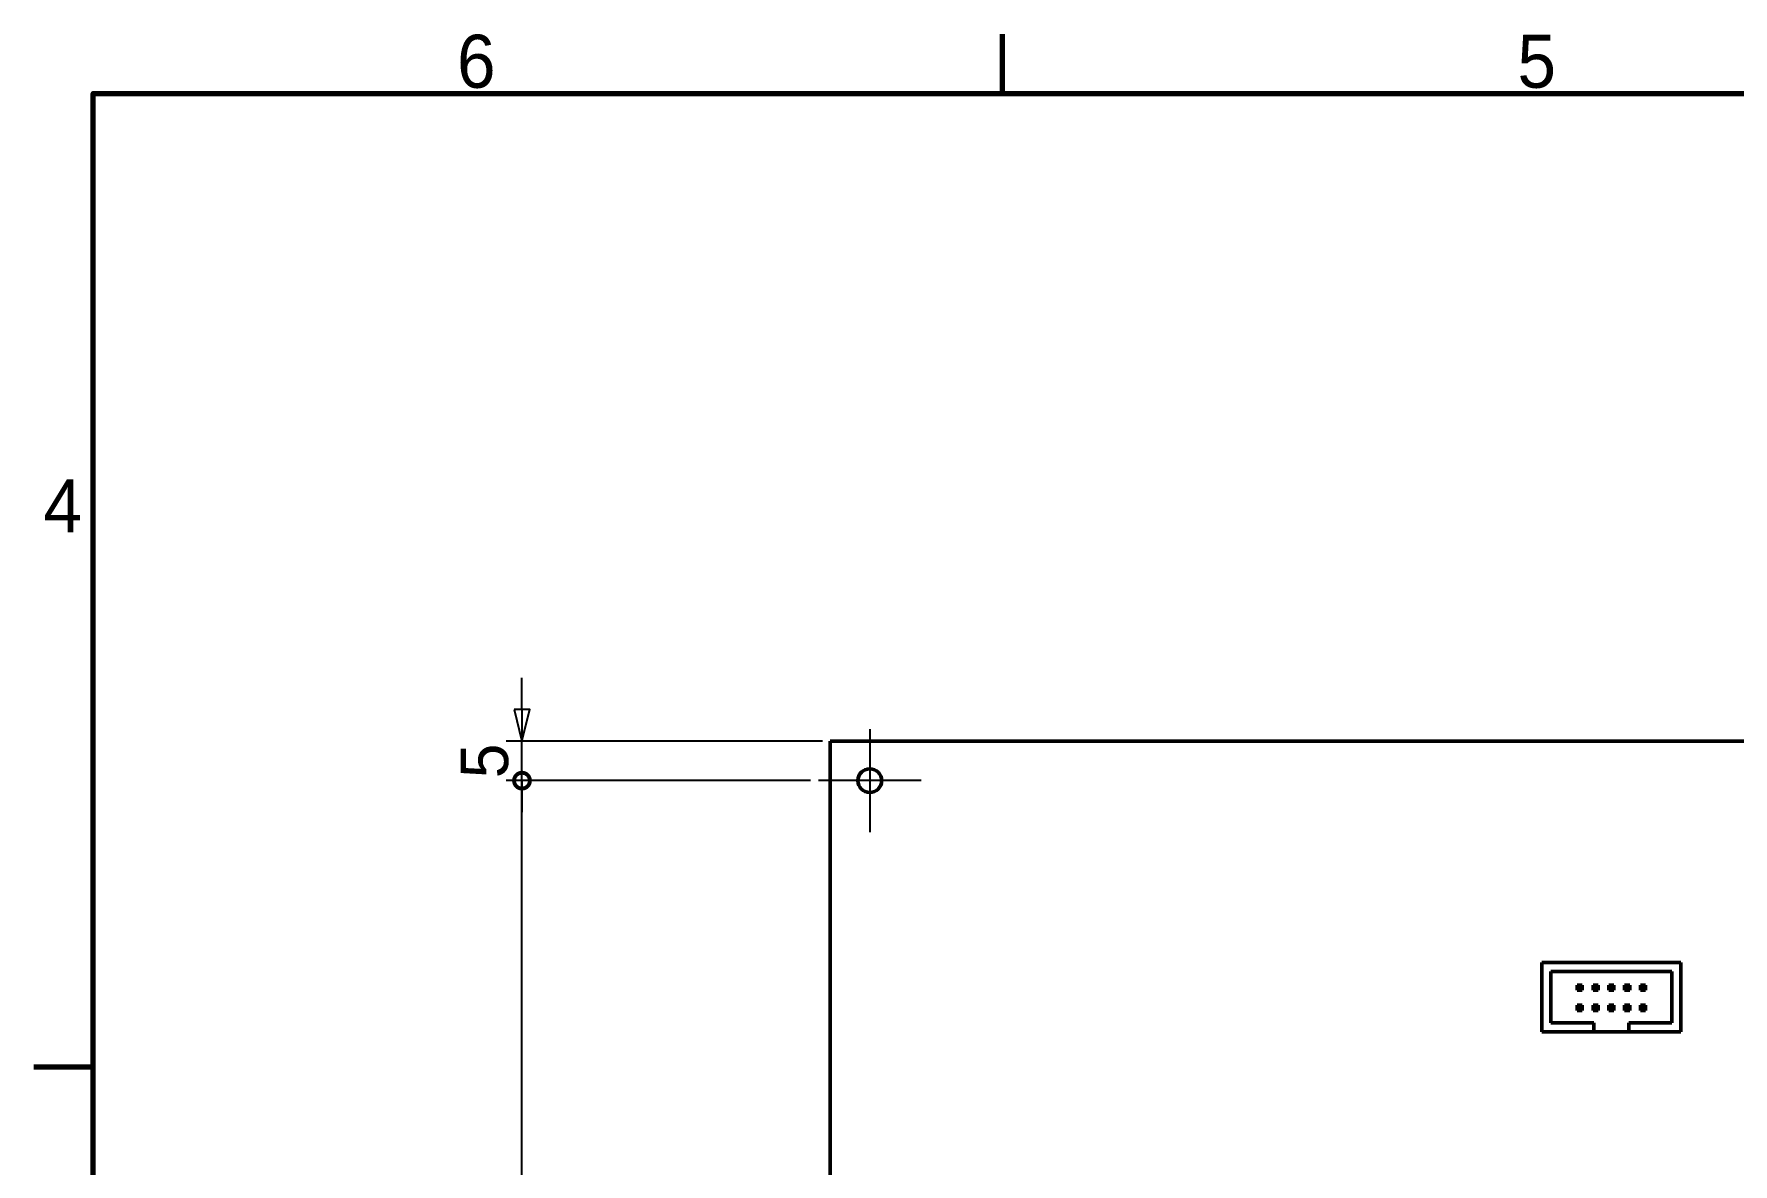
# Model space of a CAD drawing. Header units: millimetres. Extents: x 845 to 2568, y -211 to 570.
# Drawn here: x 856.9 to 1071.8, y 415.3 to 558.3 of the extents above; entities that cross this region are included whole.
import ezdxf

# ---------------------------------------------------------------- set-up
doc = ezdxf.new("R2010")
doc.units = ezdxf.units.MM
doc.header["$LTSCALE"] = 2
doc.layers.get('0').update_dxf_attribs({"lineweight": 25})
for name, color, linetype, lineweight in [('경계(ISO)', 7, 'Continuous', 70), ('외형선(ISO)', 7, 'Continuous', 50), ('중심 표식(ISO)', 7, 'Continuous', 25), ('치수(ISO)', 7, 'Continuous', 25)]:
    doc.layers.add(name, color=color, linetype=linetype, lineweight=lineweight)
doc.styles.get("Standard").update_dxf_attribs({"font": ''})
doc.styles.add('레이블 문자 (JIS)', font='')
doc.styles.get('Standard').set_extended_font_data('Gulim')
doc.styles.get('레이블 문자 (JIS)').set_extended_font_data('Gulim')
doc.dimstyles.new('복사 대상기본값 (JIS)', dxfattribs={"dimscale": 2, "dimtxt": 3, "dimasz": 2, "dimexe": 1, "dimexo": 0.5, "dimgap": 0.8, "dimtad": 1, "dimdsep": 46, "dimtxsty": '레이블 문자 (JIS)', "dimblk": 'Filled-1', "dimcen": 0.09, "dimdle": 10, "dimclrd": 256, "dimclre": 256, "dimclrt": 256, "dimazin": 2, "dimtfac": 0.666667, "dimtmove": 0, "dimatfit": 3, "dimldrblk": 'OPEN', "dimfxl": 1, "dimtolj": 1, "dimtzin": 0, "dimlwd": -1, "dimlwe": -1, "dimarcsym": 0})

# ---------------------------------------------------------------- blocks, each defined once
blk = doc.blocks.new('_DotSmall')
at = {"color": 0, "linetype": 'ByBlock', "const_width": 0.5}
blk.add_lwpolyline([(-0.0625, 0, 1), (0.0625, 0, 1)], format="xyb", close=True, dxfattribs=at)
blk = doc.blocks.new('*D19')
at = {"layer": 'Defpoints', "color": 0}
for p in [(918.59, 463.84), (956.09, 463.84), (956.09, 323.84)]:
    blk.add_point(p, dxfattribs=at)
at = {"layer": '치수(ISO)'}
for p, q in [((955.09, 463.84), (916.59, 463.84)), ((918.59, 323.84), (918.59, 463.84)), ((955.09, 323.84), (916.59, 323.84))]:
    blk.add_line(p, q, dxfattribs=at)
at = {"layer": '치수(ISO)', "linetype": 'ByBlock', "xscale": 4, "yscale": 4, "zscale": 4}
for p, rotation in [((918.59, 463.84), 90), ((918.59, 323.84), 270)]:
    blk.add_blockref('_DotSmall', p, dxfattribs=dict(at, rotation=rotation))
at = {"layer": '치수(ISO)', "insert": (910.82, 393.86), "char_height": 6, "attachment_point": 2, "rotation": 90, "style": '레이블 문자 (JIS)'}
blk.add_mtext('\\A1;140', dxfattribs=at)
blk = doc.blocks.new('_Open')
at = {"color": 0, "linetype": 'ByBlock', "lineweight": -2}
for p, q in [((-1, 0.167), (0, 0)), ((-1, -0.167), (0, 0)), ((0, 0), (-1, 0))]:
    blk.add_line(p, q, dxfattribs=at)
blk = doc.blocks.new('Filled-1')
at = {"color": 0}
for p, q in [((0, 0), (-1, 0.25)), ((-1, 0.25), (-1, -0.25)), ((-1, 0), (0, 0)), ((-1, -0.25), (0, 0))]:
    blk.add_line(p, q, dxfattribs=at)
at = {"color": 0, "flags": 128}
blk.add_lwpolyline([(-1, -0.25), (0, 0), (-1, 0.25), (-1, -0.25)], dxfattribs=at)
at = {"color": 0}
blk.add_solid([(-1, -0.25), (0, 0), (-1, 0.25), (-1, -0.25)], dxfattribs=at)
blk = doc.blocks.new('*D20')
at = {"layer": 'Defpoints', "color": 0}
for p in [(918.59, 468.84), (957.59, 468.84), (956.09, 463.84)]:
    blk.add_point(p, dxfattribs=at)
at = {"layer": '치수(ISO)'}
for p, q in [((918.59, 472.84), (918.59, 476.84)), ((956.59, 468.84), (916.59, 468.84)), ((918.59, 463.84), (918.59, 468.84)), ((955.09, 463.84), (916.59, 463.84)), ((918.59, 463.84), (918.59, 459.84))]:
    blk.add_line(p, q, dxfattribs=at)
at = {"layer": '치수(ISO)', "linetype": 'ByBlock', "xscale": 4, "yscale": 4, "zscale": 4}
for name, p, rotation in [('Filled-1', (918.59, 468.84), 270), ('_DotSmall', (918.59, 463.84), 90)]:
    blk.add_blockref(name, p, dxfattribs=dict(at, rotation=rotation))
at = {"layer": '치수(ISO)', "insert": (910.84, 466.34), "char_height": 6, "attachment_point": 2, "rotation": 90, "style": '레이블 문자 (JIS)'}
blk.add_mtext('\\A1;5', dxfattribs=at)
blk = doc.blocks.new('경계 Default Border')
at = {"layer": '경계(ISO)'}
for p, q in [((70, 287), (70, 290.9)), ((10, 222.75), (6.1, 222.75))]:
    blk.add_line(p, q, dxfattribs=at)
at = {"layer": '경계(ISO)', "flags": 128}
blk.add_lwpolyline([(10, 10), (10, 287), (410, 287), (410, 10), (10, 10)], dxfattribs=at)
at = {"layer": '경계(ISO)', "char_height": 3.5, "attachment_point": 7}
for s, insert in [('6', (34.01, 287.32)), ('5', (103.98, 287.32)), ('4', (6.73, 258.04))]:
    blk.add_mtext(s, dxfattribs=dict(at, insert=insert))

msp = doc.modelspace()

# ---------------------------------------------------------------- linework, layer by layer
at = {"layer": '외형선(ISO)'}
for p, q in [((1177.5856, 468.8449), (957.5856, 468.8449)), ((957.5856, 468.8449), (957.5856, 318.8449)), ((1065.2056, 440.8449), (1047.5856, 440.8449)), ((1047.5856, 440.8449), (1047.5856, 432.0449)), ((1065.2056, 432.0449), (1065.2056, 440.8449)), ((1048.7356, 439.6949), (1064.0556, 439.6949)), ((1048.7356, 433.1949), (1048.7356, 439.6949)), ((1064.0556, 439.6949), (1064.0556, 433.1949)), ((1052.0756, 437.7999), (1052.0756, 437.9599)), ((1052.0756, 437.9599), (1052.7156, 437.9599)), ((1052.0756, 437.4799), (1052.0756, 437.7999)), ((1052.0756, 437.7999), (1052.7156, 437.7999)), ((1052.0756, 437.4799), (1052.0756, 437.3199)), ((1052.0756, 437.4799), (1052.7156, 437.4799)), ((1052.0756, 437.3199), (1052.7156, 437.3199)), ((1052.7156, 437.7999), (1052.7156, 437.9599)), ((1052.7156, 437.4799), (1052.7156, 437.7999)), ((1052.7156, 437.3199), (1052.7156, 437.4799)), ((1054.0756, 437.7999), (1054.0756, 437.9599)), ((1054.0756, 437.9599), (1054.7156, 437.9599)), ((1054.0756, 437.4799), (1054.0756, 437.7999)), ((1054.0756, 437.7999), (1054.7156, 437.7999)), ((1054.0756, 437.4799), (1054.0756, 437.3199)), ((1054.0756, 437.4799), (1054.7156, 437.4799)), ((1054.0756, 437.3199), (1054.7156, 437.3199)), ((1054.7156, 437.7999), (1054.7156, 437.9599)), ((1054.7156, 437.4799), (1054.7156, 437.7999)), ((1054.7156, 437.3199), (1054.7156, 437.4799)), ((1056.0756, 437.7999), (1056.0756, 437.9599)), ((1056.0756, 437.9599), (1056.7156, 437.9599)), ((1056.0756, 437.4799), (1056.0756, 437.7999)), ((1056.0756, 437.7999), (1056.7156, 437.7999)), ((1056.0756, 437.4799), (1056.0756, 437.3199)), ((1056.0756, 437.4799), (1056.7156, 437.4799)), ((1056.0756, 437.3199), (1056.7156, 437.3199)), ((1056.7156, 437.7999), (1056.7156, 437.9599)), ((1056.7156, 437.4799), (1056.7156, 437.7999)), ((1056.7156, 437.3199), (1056.7156, 437.4799)), ((1058.0756, 437.7999), (1058.0756, 437.9599)), ((1058.0756, 437.9599), (1058.7156, 437.9599)), ((1058.0756, 437.4799), (1058.0756, 437.7999)), ((1058.0756, 437.7999), (1058.7156, 437.7999)), ((1058.0756, 437.4799), (1058.0756, 437.3199)), ((1058.0756, 437.4799), (1058.7156, 437.4799)), ((1058.0756, 437.3199), (1058.7156, 437.3199)), ((1058.7156, 437.7999), (1058.7156, 437.9599)), ((1058.7156, 437.4799), (1058.7156, 437.7999)), ((1058.7156, 437.3199), (1058.7156, 437.4799)), ((1060.0756, 437.7999), (1060.0756, 437.9599)), ((1060.0756, 437.9599), (1060.7156, 437.9599)), ((1060.0756, 437.4799), (1060.0756, 437.7999)), ((1060.0756, 437.7999), (1060.7156, 437.7999)), ((1060.0756, 437.4799), (1060.0756, 437.3199)), ((1060.0756, 437.4799), (1060.7156, 437.4799)), ((1060.0756, 437.3199), (1060.7156, 437.3199)), ((1060.7156, 437.7999), (1060.7156, 437.9599)), ((1060.7156, 437.4799), (1060.7156, 437.7999)), ((1060.7156, 437.3199), (1060.7156, 437.4799)), ((1052.0756, 435.4199), (1052.7156, 435.4199)), ((1052.0756, 435.2599), (1052.0756, 435.4199)), ((1052.0756, 435.2599), (1052.0756, 434.9399)), ((1052.0756, 435.2599), (1052.7156, 435.2599)), ((1052.0756, 434.9399), (1052.0756, 434.7799)), ((1052.0756, 434.9399), (1052.7156, 434.9399)), ((1052.0756, 434.7799), (1052.7156, 434.7799)), ((1052.7156, 435.2599), (1052.7156, 435.4199)), ((1052.7156, 434.9399), (1052.7156, 435.2599)), ((1052.7156, 434.7799), (1052.7156, 434.9399)), ((1054.0756, 435.4199), (1054.7156, 435.4199)), ((1054.0756, 435.2599), (1054.0756, 435.4199)), ((1054.0756, 435.2599), (1054.0756, 434.9399)), ((1054.0756, 435.2599), (1054.7156, 435.2599)), ((1054.0756, 434.9399), (1054.0756, 434.7799)), ((1054.0756, 434.9399), (1054.7156, 434.9399)), ((1054.0756, 434.7799), (1054.7156, 434.7799)), ((1054.7156, 435.2599), (1054.7156, 435.4199)), ((1054.7156, 434.9399), (1054.7156, 435.2599)), ((1054.7156, 434.7799), (1054.7156, 434.9399)), ((1056.0756, 435.4199), (1056.7156, 435.4199)), ((1056.0756, 435.2599), (1056.0756, 435.4199)), ((1056.0756, 435.2599), (1056.0756, 434.9399)), ((1056.0756, 435.2599), (1056.7156, 435.2599)), ((1056.0756, 434.9399), (1056.0756, 434.7799)), ((1056.0756, 434.9399), (1056.7156, 434.9399)), ((1056.0756, 434.7799), (1056.7156, 434.7799)), ((1056.7156, 435.2599), (1056.7156, 435.4199)), ((1056.7156, 434.9399), (1056.7156, 435.2599)), ((1056.7156, 434.7799), (1056.7156, 434.9399)), ((1058.0756, 435.4199), (1058.7156, 435.4199)), ((1058.0756, 435.2599), (1058.0756, 435.4199)), ((1058.0756, 435.2599), (1058.0756, 434.9399)), ((1058.0756, 435.2599), (1058.7156, 435.2599)), ((1058.0756, 434.9399), (1058.0756, 434.7799)), ((1058.0756, 434.9399), (1058.7156, 434.9399)), ((1058.0756, 434.7799), (1058.7156, 434.7799)), ((1058.7156, 435.2599), (1058.7156, 435.4199)), ((1058.7156, 434.9399), (1058.7156, 435.2599)), ((1058.7156, 434.7799), (1058.7156, 434.9399)), ((1060.0756, 435.4199), (1060.7156, 435.4199)), ((1060.0756, 435.2599), (1060.0756, 435.4199)), ((1060.0756, 435.2599), (1060.0756, 434.9399)), ((1060.0756, 435.2599), (1060.7156, 435.2599)), ((1060.0756, 434.9399), (1060.0756, 434.7799)), ((1060.0756, 434.9399), (1060.7156, 434.9399)), ((1060.0756, 434.7799), (1060.7156, 434.7799)), ((1060.7156, 435.2599), (1060.7156, 435.4199)), ((1060.7156, 434.9399), (1060.7156, 435.2599)), ((1060.7156, 434.7799), (1060.7156, 434.9399)), ((1047.5856, 432.0449), (1054.1956, 432.0449)), ((1054.1956, 433.1949), (1048.7356, 433.1949)), ((1054.1956, 432.0449), (1054.1956, 433.1949)), ((1058.5956, 432.0449), (1054.1956, 432.0449)), ((1058.5956, 433.1949), (1058.5956, 432.0449)), ((1064.0556, 433.1949), (1058.5956, 433.1949)), ((1058.5956, 432.0449), (1065.2056, 432.0449))]:
    msp.add_line(p, q, dxfattribs=at)
msp.add_circle((962.5856, 463.8449), 1.5, dxfattribs=at)
at = {"layer": '중심 표식(ISO)'}
for p, q in [((962.5856, 470.3449), (962.5856, 457.3449)), ((969.0856, 463.8449), (956.0856, 463.8449))]:
    msp.add_line(p, q, dxfattribs=at)

# ---------------------------------------------------------------- block references
at = {"color": 0, "xscale": 1.9171971, "yscale": 1.9171971, "zscale": 1.9171971}
msp.add_blockref('경계 Default Border', (845.1624, 0.5507), dxfattribs=at)

# ---------------------------------------------------------------- dimensions: what is measured, and where the dimension line sits
at = {"layer": '치수(ISO)'}
for base, p1, p2, override, picture, middle in [((918.5856, 468.8449), (956.0856, 463.8449), (957.5856, 468.8449), {"dimgap": 0.8, "dimdec": 2, "dimblk1": 'DotSmall', "dimblk2": 'Filled-1', "dimsah": 1, "dimdle": 0, "dimtol": 0, "dimlim": 0, "dimtp": 0, "dimtm": 0, "dimtdec": 2, "dimtofl": 1, "dimatfit": 1}, '*D20', (918.5856, 466.3449)), ((918.5856, 463.8449), (956.0856, 323.8449), (956.0856, 463.8449), {"dimgap": 0.8, "dimdec": 2, "dimblk1": 'DotSmall', "dimblk2": 'DotSmall', "dimsah": 1, "dimdle": 0, "dimtol": 0, "dimlim": 0, "dimtp": 0, "dimtm": 0, "dimtdec": 2, "dimtofl": 0, "dimatfit": 1}, '*D19', (918.5856, 393.8649))]:
    dim = msp.add_linear_dim(base=base, p1=p1, p2=p2, angle=90, dimstyle='복사 대상기본값 (JIS)', override=override, dxfattribs=at)
    dim.commit()
    dim.dimension.update_dxf_attribs({"geometry": picture, "text_midpoint": middle, "dimtype": 160})

doc.saveas('drawing.dxf')
